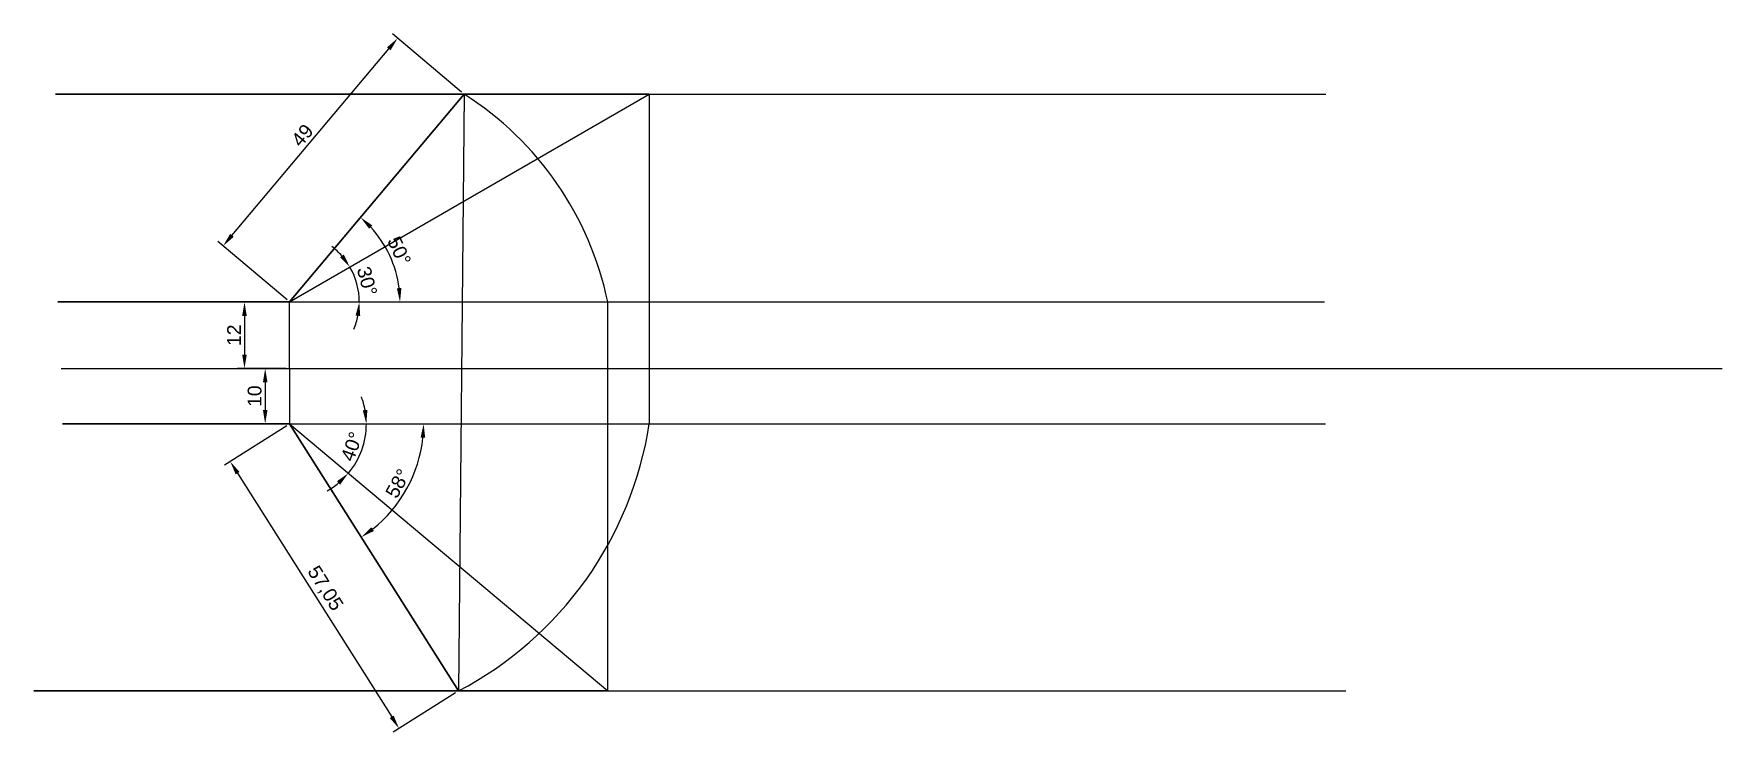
# Model space of a CAD drawing. Header units: millimetres. Extents: x 25 to 330, y 34 to 160.
import ezdxf

# ---------------------------------------------------------------- set-up
doc = ezdxf.new("R2010")
doc.units = ezdxf.units.MM
doc.styles.get("Standard").update_dxf_attribs({"font": 'arial.ttf'})
doc.dimstyles.new('ISO-25', dxfattribs={"dimtxt": 2.5, "dimasz": 2.5, "dimexe": 1.25, "dimexo": 0.625, "dimtad": 1, "dimtxsty": 'Standard', "dimcen": 2.5, "dimadec": 0, "dimazin": 0, "dimtfac": 1, "dimtmove": 0, "dimatfit": 3, "dimfxl": 1, "dimarcsym": 0})

# ---------------------------------------------------------------- blocks, each defined once
blk = doc.blocks.new('*D1')
at = {"color": 0, "lineweight": -2, "transparency": 16777216}
for p, q in [((102.45, 149.65), (89.94, 160.16)), ((60.97, 123.77), (89.29, 157.44)), ((70.91, 112.15), (58.41, 122.66))]:
    blk.add_line(p, q, dxfattribs=at)
at = {"color": 0, "transparency": 16777216}
for points in [[(88.97, 157.71), (89.61, 157.18), (90.9, 159.36)], [(60.65, 124.04), (61.29, 123.5), (59.36, 121.86)]]:
    blk.add_solid(points, dxfattribs=at)
at = {"layer": 'Defpoints', "color": 0, "transparency": 16777216}
for p in [(90.9, 159.36), (102.93, 149.24), (71.39, 111.74)]:
    blk.add_point(p, dxfattribs=at)
at = {"color": 0, "transparency": 16777216, "insert": (73.68, 141.83), "char_height": 2.5, "attachment_point": 5, "rotation": 49.9359}
blk.add_mtext('49', dxfattribs=at)
blk = doc.blocks.new('*D2')
at = {"color": 0, "lineweight": -2, "transparency": 16777216}
for p, q in [((70.86, 89.41), (59.59, 82.28)), ((61.99, 80.84), (89.82, 36.85)), ((101.36, 41.2), (90.1, 34.07))]:
    blk.add_line(p, q, dxfattribs=at)
at = {"color": 0, "transparency": 16777216}
for points in [[(62.34, 81.06), (61.64, 80.61), (60.65, 82.95)], [(90.17, 37.08), (89.47, 36.63), (91.15, 34.74)]]:
    blk.add_solid(points, dxfattribs=at)
at = {"layer": 'Defpoints', "color": 0, "transparency": 16777216}
for p in [(71.39, 89.74), (101.89, 41.53), (91.15, 34.74)]:
    blk.add_point(p, dxfattribs=at)
at = {"color": 0, "transparency": 16777216, "insert": (77.7, 59.98), "char_height": 2.5, "attachment_point": 5, "rotation": 302.3228}
blk.add_mtext('57,05', dxfattribs=at)
blk = doc.blocks.new('*D3')
at = {"color": 0, "lineweight": -2, "transparency": 16777216}
for start, end in [(41.408, 52.816), (0, 30), (337.184, 348.592)]:
    blk.add_arc((71.39, 111.74), 12.58, start, end, dxfattribs=at)
at = {"color": 0, "transparency": 16777216}
for points in [[(81.16, 120.31), (80.48, 119.82), (82.28, 118.03)], [(83.3, 109.3), (84.13, 109.21), (83.97, 111.74)]]:
    blk.add_solid(points, dxfattribs=at)
at = {"layer": 'Defpoints', "color": 0, "transparency": 16777216}
for p in [(136.34, 149.24), (83.77, 113.93), (29.51, 111.74), (71.39, 111.74), (258.28, 111.74)]:
    blk.add_point(p, dxfattribs=at)
at = {"color": 0, "transparency": 16777216, "insert": (85.37, 115.49), "char_height": 2.5, "attachment_point": 5, "rotation": 285}
blk.add_mtext('30°', dxfattribs=at)
blk = doc.blocks.new('*D4')
at = {"color": 0, "lineweight": -2, "transparency": 16777216}
blk.add_arc((71.39, 111.74), 19.93, 7.1919, 42.744, dxfattribs=at)
at = {"color": 0, "transparency": 16777216}
for points in [[(85.74, 124.97), (86.31, 125.57), (84.22, 127)], [(91.58, 114.26), (90.75, 114.21), (91.32, 111.74)]]:
    blk.add_solid(points, dxfattribs=at)
at = {"layer": 'Defpoints', "color": 0, "transparency": 16777216}
for p in [(102.93, 149.24), (90.48, 117.45), (29.51, 111.74), (71.39, 111.74), (258.28, 111.74)]:
    blk.add_point(p, dxfattribs=at)
at = {"color": 0, "transparency": 16777216, "insert": (91.18, 120.96), "char_height": 2.5, "attachment_point": 5, "rotation": 294.9679}
blk.add_mtext('50°', dxfattribs=at)
blk = doc.blocks.new('*D5')
at = {"color": 0, "lineweight": -2, "transparency": 16777216}
for start, end in [(10.358, 20.7159), (320, 0), (299.2841, 309.642)]:
    blk.add_arc((71.39, 89.74), 13.85, start, end, dxfattribs=at)
at = {"color": 0, "transparency": 16777216}
for points in [[(85.43, 92.27), (84.6, 92.2), (85.24, 89.74)], [(79.93, 79.38), (80.52, 78.78), (82, 80.84)]]:
    blk.add_solid(points, dxfattribs=at)
at = {"layer": 'Defpoints', "color": 0, "transparency": 16777216}
for p in [(30.38, 89.74), (71.39, 89.74), (258.45, 89.74), (83.76, 83.53), (128.84, 41.53)]:
    blk.add_point(p, dxfattribs=at)
at = {"color": 0, "transparency": 16777216, "insert": (82.61, 85.66), "char_height": 2.5, "attachment_point": 5, "rotation": 70}
blk.add_mtext('40°', dxfattribs=at)
blk = doc.blocks.new('*D6')
at = {"color": 0, "lineweight": -2, "transparency": 16777216}
blk.add_arc((71.39, 89.74), 24.19, 308.2457, 354.077, dxfattribs=at)
at = {"color": 0, "transparency": 16777216}
for points in [[(95.04, 87.27), (95.87, 87.23), (95.58, 89.74)], [(86.61, 70.4), (86.13, 71.08), (84.33, 69.3)]]:
    blk.add_solid(points, dxfattribs=at)
at = {"layer": 'Defpoints', "color": 0, "transparency": 16777216}
for p in [(30.38, 89.74), (71.39, 89.74), (258.45, 89.74), (90.34, 74.7), (101.89, 41.53)]:
    blk.add_point(p, dxfattribs=at)
at = {"color": 0, "transparency": 16777216, "insert": (90.92, 78.99), "char_height": 2.5, "attachment_point": 5, "rotation": 61.1614}
blk.add_mtext('58°', dxfattribs=at)
blk = doc.blocks.new('*D7')
at = {"color": 0, "lineweight": -2, "transparency": 16777216}
for p, q in [((70.76, 99.74), (65.72, 99.74)), ((66.97, 97.24), (66.97, 92.24)), ((70.76, 89.74), (65.72, 89.74))]:
    blk.add_line(p, q, dxfattribs=at)
at = {"color": 0, "transparency": 16777216}
for points in [[(66.56, 97.24), (67.39, 97.24), (66.97, 99.74)], [(66.56, 92.24), (67.39, 92.24), (66.97, 89.74)]]:
    blk.add_solid(points, dxfattribs=at)
at = {"layer": 'Defpoints', "color": 0, "transparency": 16777216}
for p in [(71.39, 99.74), (66.97, 89.74), (71.39, 89.74)]:
    blk.add_point(p, dxfattribs=at)
at = {"color": 0, "transparency": 16777216, "insert": (65.07, 94.74), "char_height": 2.5, "attachment_point": 5, "rotation": 90}
blk.add_mtext('10', dxfattribs=at)
blk = doc.blocks.new('*D8')
at = {"color": 0, "lineweight": -2, "transparency": 16777216}
for p, q in [((70.76, 111.74), (61.98, 111.74)), ((63.23, 109.24), (63.23, 102.24)), ((70.76, 99.74), (61.98, 99.74))]:
    blk.add_line(p, q, dxfattribs=at)
at = {"color": 0, "transparency": 16777216}
for points in [[(62.81, 109.24), (63.64, 109.24), (63.23, 111.74)], [(62.81, 102.24), (63.64, 102.24), (63.23, 99.74)]]:
    blk.add_solid(points, dxfattribs=at)
at = {"layer": 'Defpoints', "color": 0, "transparency": 16777216}
for p in [(71.39, 111.74), (63.23, 99.74), (71.39, 99.74)]:
    blk.add_point(p, dxfattribs=at)
at = {"color": 0, "transparency": 16777216, "insert": (61.35, 105.74), "char_height": 2.5, "attachment_point": 5, "rotation": 90}
blk.add_mtext('12', dxfattribs=at)

msp = doc.modelspace()

# ---------------------------------------------------------------- linework, layer by layer
for p, q in [((136.341, 149.243), (29.074, 149.243)), ((29.074, 149.243), (258.516, 149.243)), ((71.389, 111.743), (136.341, 149.243)), ((102.927, 149.243), (101.892, 41.534)), ((136.341, 149.243), (136.341, 89.743)), ((71.389, 111.743), (29.512, 111.743)), ((29.512, 111.743), (258.279, 111.743)), ((71.389, 99.743), (71.389, 111.743)), ((128.842, 41.534), (128.842, 111.743)), ((30.134, 99.743), (330.134, 99.743)), ((71.389, 99.743), (71.389, 89.743)), ((71.389, 89.743), (30.38, 89.743)), ((30.38, 89.743), (258.452, 89.743)), ((71.389, 89.743), (128.842, 41.534)), ((128.842, 41.534), (25.171, 41.534)), ((25.171, 41.534), (262.141, 41.534))]:
    msp.add_line(p, q)
at = {"color": 5, "lineweight": 30}
for p, q in [((71.389, 111.743), (102.927, 149.243)), ((71.389, 89.743), (101.892, 41.534))]:
    msp.add_line(p, q, dxfattribs=at)
for radius, start, end in [(58.693, 11.79749, 57.49764), (65.717, 297.65592, 351.24746)]:
    msp.add_arc((71.389, 99.743), radius, start, end)

# ---------------------------------------------------------------- dimensions: what is measured, and where the dimension line sits
for p1, p2, distance, picture, middle in [((71.389, 111.743), (102.927, 149.243), 15.713, '*D1', (73.677, 141.831)), ((71.389, 89.743), (101.892, 41.534), -12.707, '*D2', (77.7, 59.982))]:
    dim = msp.add_aligned_dim(p1=p1, p2=p2, distance=distance, dimstyle='ISO-25')
    dim.commit()
    dim.dimension.update_dxf_attribs({"geometry": picture, "text_midpoint": middle})
for base, line1, line2, picture, middle in [((83.775, 113.927), ((29.512, 111.743), (258.279, 111.743)), ((71.389, 111.743), (136.341, 149.243)), '*D3', (85.375, 115.491)), ((90.484, 117.452), ((29.512, 111.743), (258.279, 111.743)), ((71.389, 111.743), (102.927, 149.243)), '*D4', (91.18, 120.959)), ((83.764, 83.529), ((71.389, 89.743), (128.842, 41.534)), ((30.38, 89.743), (258.452, 89.743)), '*D5', (82.615, 85.658)), ((90.337, 74.698), ((71.389, 89.743), (101.892, 41.534)), ((30.38, 89.743), (258.452, 89.743)), '*D6', (90.917, 78.99))]:
    dim = msp.add_angular_dim_2l(base=base, line1=line1, line2=line2, dimstyle='ISO-25')
    dim.commit()
    dim.dimension.update_dxf_attribs({"geometry": picture, "text_midpoint": middle})
for base, p1, p2, picture, middle in [((63.228, 99.743), (71.389, 111.743), (71.389, 99.743), '*D8', (61.348, 105.743)), ((66.975, 89.743), (71.389, 99.743), (71.389, 89.743), '*D7', (65.073, 94.743))]:
    dim = msp.add_linear_dim(base=base, p1=p1, p2=p2, angle=90, dimstyle='ISO-25')
    dim.commit()
    dim.dimension.update_dxf_attribs({"geometry": picture, "text_midpoint": middle})

doc.saveas('drawing.dxf')
